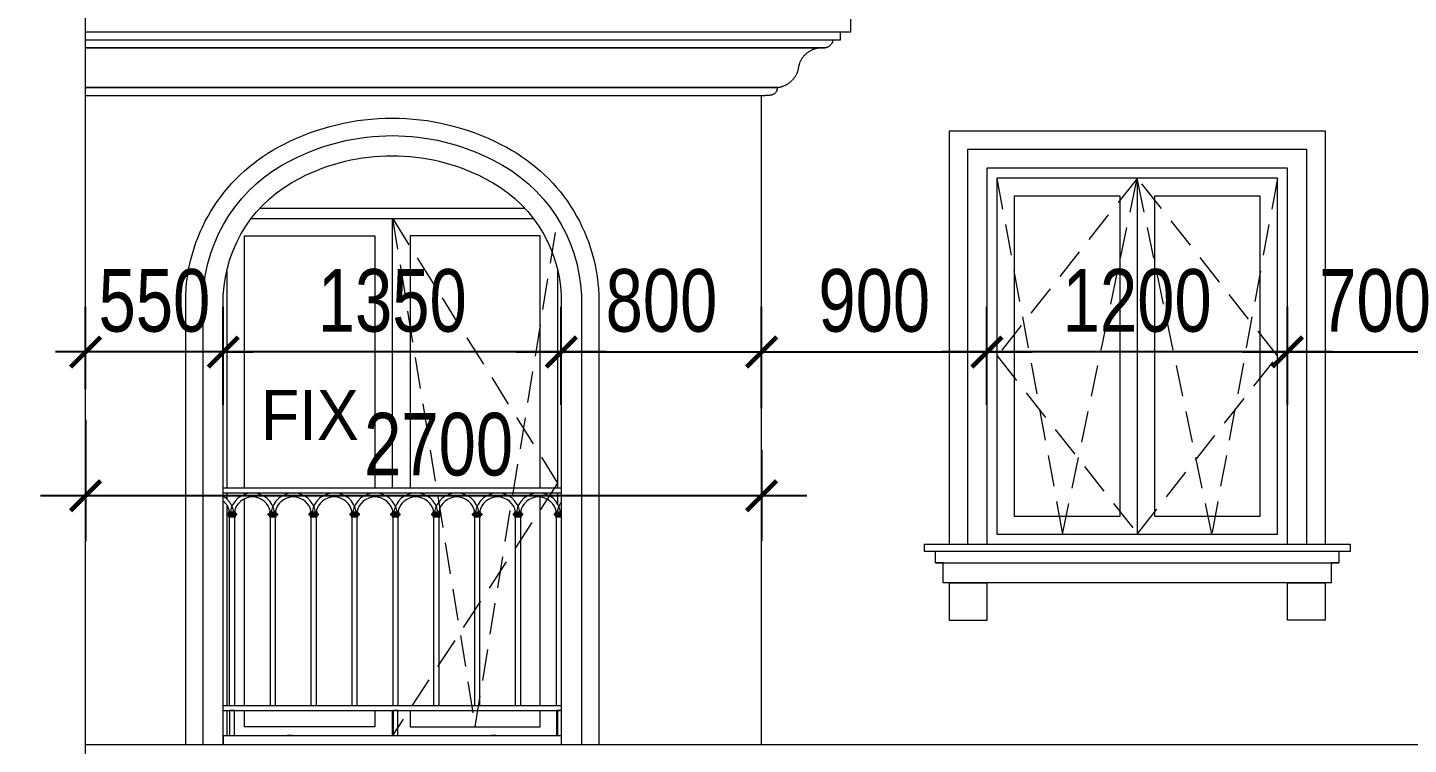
# Model space of a CAD drawing. Header units: millimetres. Extents: x -78046 to 260989, y -99288 to 158505.
# Drawn here: x 187107 to 192622, y 140547 to 143408 of the extents above; entities that cross this region are included whole.
import ezdxf
from ezdxf.xclip import XClip

# ---------------------------------------------------------------- set-up
doc = ezdxf.new("R2010")
doc.units = ezdxf.units.MM
doc.header["$LTSCALE"] = 100
doc.header["$XCLIPFRAME"] = 0
doc.header["$PDMODE"] = 98
doc.linetypes.add('HIDDEN', pattern=[0.375, 0.25, -0.125])
doc.layers.get('Defpoints').update_dxf_attribs({"lineweight": 13})
for name, color, linetype, lineweight in [('-DOOR', 137, 'Continuous', 9), ('-HATCH', 8, 'Continuous', 5), ('-HIDE', 3, 'HIDDEN', 13), ('-LINE1', 7, 'Continuous', 18), ('-TEXT', 7, 'Continuous', 15)]:
    doc.layers.add(name, color=color, linetype=linetype, lineweight=lineweight)
doc.styles.add('AVANH', font='VHAVAN_2.TTF', dxfattribs={"width": 0.8})
doc.styles.add('X-5M-DH-TUM1$0$AVANTH', font='arial.ttf', dxfattribs={"width": 0.9})
doc.dimstyles.new('C_100A3', dxfattribs={"dimscale": 100, "dimtxt": 2.5, "dimasz": 1.2, "dimexe": 1.8, "dimexo": 0, "dimgap": 0.75, "dimtad": 1, "dimdec": 0, "dimzin": 0, "dimdsep": 46, "dimtxsty": 'AVANH', "dimblk": 'ARCHTICK', "dimcen": 0, "dimdle": 1.8, "dimclrd": 256, "dimclre": 256, "dimclrt": 7, "dimadec": 0, "dimazin": 0, "dimtfac": 0.0001, "dimtdec": 0, "dimtix": 1, "dimtmove": 2, "dimatfit": 3, "dimldrblk": 'ARCHTICK', "dimfxl": 1.8, "dimtolj": 1, "dimtzin": 0, "dimarcsym": 0})

# ---------------------------------------------------------------- blocks, each defined once
blk = doc.blocks.new('lancan')
for p, q in [((-1.1, 988.8), (6547.2, 988.8)), ((-1.1, 968.8), (6547.2, 968.8)), ((1956.8, 889), (1948.5, 884)), ((1948.5, 884), (1948.5, 882)), ((1958.4, 884), (1948.5, 884)), ((1954.4, 893), (1954.4, 891)), ((1954.4, 893), (1958.4, 893)), ((1954.4, 891), (1956.8, 891)), ((1956.8, 891), (1956.8, 889)), ((1956.8, 891), (1958.4, 891)), ((1956.8, 889), (1979.2, 889)), ((1958.4, 893), (1977.6, 893)), ((1977.6, 891), (1958.4, 891)), ((1958.4, 882), (1958.4, 884)), ((1958.4, 884), (1977.6, 884)), ((1977.6, 893), (1981.6, 893)), ((1977.6, 891), (1979.2, 891)), ((1977.6, 884), (1977.6, 882)), ((1977.6, 884), (1987.4, 884)), ((1979.2, 889), (1979.2, 891)), ((1979.2, 891), (1981.6, 891)), ((1987.4, 884), (1979.2, 889)), ((1981.6, 891), (1981.6, 893)), ((1987.4, 882), (1987.4, 884)), ((2120, 889), (2111.7, 884)), ((2111.7, 884), (2111.7, 882)), ((2121.6, 884), (2111.7, 884)), ((2117.6, 893), (2117.6, 891)), ((2117.6, 893), (2121.6, 893)), ((2117.6, 891), (2120, 891)), ((2120, 891), (2120, 889)), ((2120, 891), (2121.6, 891)), ((2120, 889), (2142.4, 889)), ((2121.6, 893), (2140.8, 893)), ((2140.8, 891), (2121.6, 891)), ((2121.6, 882), (2121.6, 884)), ((2121.6, 884), (2140.8, 884)), ((2140.8, 893), (2144.8, 893)), ((2140.8, 891), (2142.4, 891)), ((2140.8, 884), (2140.8, 882)), ((2140.8, 884), (2150.6, 884)), ((2142.4, 889), (2142.4, 891)), ((2142.4, 891), (2144.8, 891)), ((2150.6, 884), (2142.4, 889)), ((2144.8, 891), (2144.8, 893)), ((2150.6, 882), (2150.6, 884)), ((2283.2, 889), (2274.9, 884)), ((2274.9, 884), (2274.9, 882)), ((2284.8, 884), (2274.9, 884)), ((2280.8, 893), (2280.8, 891)), ((2280.8, 893), (2284.8, 893)), ((2280.8, 891), (2283.2, 891)), ((2283.2, 891), (2283.2, 889)), ((2283.2, 891), (2284.8, 891)), ((2283.2, 889), (2305.6, 889)), ((2284.8, 893), (2304, 893)), ((2304, 891), (2284.8, 891)), ((2284.8, 882), (2284.8, 884)), ((2284.8, 884), (2304, 884)), ((2304, 893), (2308, 893)), ((2304, 891), (2305.6, 891)), ((2304, 884), (2304, 882)), ((2304, 884), (2313.8, 884)), ((2305.6, 889), (2305.6, 891)), ((2305.6, 891), (2308, 891)), ((2313.8, 884), (2305.6, 889)), ((2308, 891), (2308, 893)), ((2313.8, 882), (2313.8, 884)), ((2446.4, 889), (2438.1, 884)), ((2438.1, 884), (2438.1, 882)), ((2448, 884), (2438.1, 884)), ((2444, 893), (2444, 891)), ((2444, 893), (2448, 893)), ((2444, 891), (2446.4, 891)), ((2446.4, 891), (2446.4, 889)), ((2446.4, 891), (2448, 891)), ((2446.4, 889), (2468.8, 889)), ((2448, 893), (2467.2, 893)), ((2467.2, 891), (2448, 891)), ((2448, 882), (2448, 884)), ((2448, 884), (2467.2, 884)), ((2467.2, 893), (2471.2, 893)), ((2467.2, 891), (2468.8, 891)), ((2467.2, 884), (2467.2, 882)), ((2467.2, 884), (2477, 884)), ((2468.8, 889), (2468.8, 891)), ((2468.8, 891), (2471.2, 891)), ((2477, 884), (2468.8, 889)), ((2471.2, 891), (2471.2, 893)), ((2477, 882), (2477, 884)), ((2609.6, 889), (2601.3, 884)), ((2601.3, 884), (2601.3, 882)), ((2611.2, 884), (2601.3, 884)), ((2607.2, 893), (2607.2, 891)), ((2607.2, 893), (2611.2, 893)), ((2607.2, 891), (2609.6, 891)), ((2609.6, 891), (2609.6, 889)), ((2609.6, 891), (2611.2, 891)), ((2609.6, 889), (2632, 889)), ((2611.2, 893), (2630.4, 893)), ((2630.4, 891), (2611.2, 891)), ((2611.2, 882), (2611.2, 884)), ((2611.2, 884), (2630.4, 884)), ((2630.4, 893), (2634.4, 893)), ((2630.4, 891), (2632, 891)), ((2630.4, 884), (2630.4, 882)), ((2630.4, 884), (2640.2, 884)), ((2632, 889), (2632, 891)), ((2632, 891), (2634.4, 891)), ((2640.2, 884), (2632, 889)), ((2634.4, 891), (2634.4, 893)), ((2640.2, 882), (2640.2, 884)), ((2772.8, 889), (2764.5, 884)), ((2764.5, 884), (2764.5, 882)), ((2774.4, 884), (2764.5, 884)), ((2770.4, 893), (2770.4, 891)), ((2770.4, 893), (2774.4, 893)), ((2770.4, 891), (2772.8, 891)), ((2772.8, 891), (2772.8, 889)), ((2772.8, 891), (2774.4, 891)), ((2772.8, 889), (2795.2, 889)), ((2774.4, 893), (2793.6, 893)), ((2793.6, 891), (2774.4, 891)), ((2774.4, 882), (2774.4, 884)), ((2774.4, 884), (2793.6, 884)), ((2793.6, 893), (2797.6, 893)), ((2793.6, 891), (2795.2, 891)), ((2793.6, 884), (2793.6, 882)), ((2793.6, 884), (2803.4, 884)), ((2795.2, 889), (2795.2, 891)), ((2795.2, 891), (2797.6, 891)), ((2803.4, 884), (2795.2, 889)), ((2797.6, 891), (2797.6, 893)), ((2803.4, 882), (2803.4, 884)), ((2936, 889), (2927.7, 884)), ((2927.7, 884), (2927.7, 882)), ((2937.6, 884), (2927.7, 884)), ((2933.6, 893), (2933.6, 891)), ((2933.6, 893), (2937.6, 893)), ((2933.6, 891), (2936, 891)), ((2936, 891), (2936, 889)), ((2936, 891), (2937.6, 891)), ((2936, 889), (2958.4, 889)), ((2937.6, 893), (2956.8, 893)), ((2956.8, 891), (2937.6, 891)), ((2937.6, 882), (2937.6, 884)), ((2937.6, 884), (2956.8, 884)), ((2956.8, 893), (2960.8, 893)), ((2956.8, 891), (2958.4, 891)), ((2956.8, 884), (2956.8, 882)), ((2956.8, 884), (2966.6, 884)), ((2958.4, 889), (2958.4, 891)), ((2958.4, 891), (2960.8, 891)), ((2966.6, 884), (2958.4, 889)), ((2960.8, 891), (2960.8, 893)), ((2966.6, 882), (2966.6, 884)), ((3099.2, 889), (3090.9, 884)), ((3090.9, 884), (3090.9, 882)), ((3100.8, 884), (3090.9, 884)), ((3096.8, 893), (3096.8, 891)), ((3096.8, 893), (3100.8, 893)), ((3096.8, 891), (3099.2, 891)), ((3099.2, 891), (3099.2, 889)), ((3099.2, 891), (3100.8, 891)), ((3099.2, 889), (3121.6, 889)), ((3100.8, 893), (3120, 893)), ((3120, 891), (3100.8, 891)), ((3100.8, 882), (3100.8, 884)), ((3100.8, 884), (3120, 884)), ((3120, 893), (3124, 893)), ((3120, 891), (3121.6, 891)), ((3120, 884), (3120, 882)), ((3120, 884), (3129.8, 884)), ((3121.6, 889), (3121.6, 891)), ((3121.6, 891), (3124, 891)), ((3129.8, 884), (3121.6, 889)), ((3124, 891), (3124, 893)), ((3129.8, 882), (3129.8, 884)), ((3262.4, 889), (3254.1, 884)), ((3254.1, 884), (3254.1, 882)), ((3264, 884), (3254.1, 884)), ((3260, 893), (3260, 891)), ((3260, 893), (3264, 893)), ((3260, 891), (3262.4, 891)), ((3262.4, 891), (3262.4, 889)), ((3262.4, 891), (3264, 891)), ((3262.4, 889), (3284.8, 889)), ((3264, 893), (3283.2, 893)), ((3283.2, 891), (3264, 891)), ((3264, 882), (3264, 884)), ((3264, 884), (3283.2, 884)), ((3283.2, 893), (3287.2, 893)), ((3283.2, 891), (3284.8, 891)), ((3283.2, 884), (3283.2, 882)), ((3283.2, 884), (3293, 884)), ((1948.5, 882), (1956.8, 876.9)), ((1958.4, 882), (1948.5, 882)), ((1954.4, 874.9), (1954.4, 872.9)), ((1954.4, 874.9), (1956.8, 874.9)), ((1954.4, 872.9), (1958.4, 872.9)), ((1956.8, 876.9), (1956.8, 874.9)), ((1956.8, 876.9), (1979.2, 876.9)), ((1956.8, 874.9), (1958.4, 874.9)), ((1958.4, 882), (1977.6, 882)), ((1977.6, 874.9), (1958.4, 874.9)), ((1958.4, 120), (1958.4, 872.9)), ((1958.4, 872.9), (1977.6, 872.9)), ((1977.6, 882), (1987.4, 882)), ((1977.6, 874.9), (1979.2, 874.9)), ((1977.6, 872.9), (1977.6, 120)), ((1977.6, 872.9), (1981.6, 872.9)), ((1979.2, 876.9), (1987.4, 882)), ((1979.2, 874.9), (1979.2, 876.9)), ((1979.2, 874.9), (1981.6, 874.9)), ((1981.6, 872.9), (1981.6, 874.9)), ((2111.7, 882), (2120, 876.9)), ((2121.6, 882), (2111.7, 882)), ((2117.6, 874.9), (2117.6, 872.9)), ((2117.6, 874.9), (2120, 874.9)), ((2117.6, 872.9), (2121.6, 872.9)), ((2120, 876.9), (2120, 874.9)), ((2120, 876.9), (2142.4, 876.9)), ((2120, 874.9), (2121.6, 874.9)), ((2121.6, 882), (2140.8, 882)), ((2140.8, 874.9), (2121.6, 874.9)), ((2121.6, 120), (2121.6, 872.9)), ((2121.6, 872.9), (2140.8, 872.9)), ((2140.8, 882), (2150.6, 882)), ((2140.8, 874.9), (2142.4, 874.9)), ((2140.8, 872.9), (2140.8, 120)), ((2140.8, 872.9), (2144.8, 872.9)), ((2142.4, 876.9), (2150.6, 882)), ((2142.4, 874.9), (2142.4, 876.9)), ((2142.4, 874.9), (2144.8, 874.9)), ((2144.8, 872.9), (2144.8, 874.9)), ((2274.9, 882), (2283.2, 876.9)), ((2284.8, 882), (2274.9, 882)), ((2280.8, 874.9), (2280.8, 872.9)), ((2280.8, 874.9), (2283.2, 874.9)), ((2280.8, 872.9), (2284.8, 872.9)), ((2283.2, 876.9), (2283.2, 874.9)), ((2283.2, 876.9), (2305.6, 876.9)), ((2283.2, 874.9), (2284.8, 874.9)), ((2284.8, 882), (2304, 882)), ((2304, 874.9), (2284.8, 874.9)), ((2284.8, 120), (2284.8, 872.9)), ((2284.8, 872.9), (2304, 872.9)), ((2304, 882), (2313.8, 882)), ((2304, 874.9), (2305.6, 874.9)), ((2304, 872.9), (2304, 120)), ((2304, 872.9), (2308, 872.9)), ((2305.6, 876.9), (2313.8, 882)), ((2305.6, 874.9), (2305.6, 876.9)), ((2305.6, 874.9), (2308, 874.9)), ((2308, 872.9), (2308, 874.9)), ((2438.1, 882), (2446.4, 876.9)), ((2448, 882), (2438.1, 882)), ((2444, 874.9), (2444, 872.9)), ((2444, 874.9), (2446.4, 874.9)), ((2444, 872.9), (2448, 872.9)), ((2446.4, 876.9), (2446.4, 874.9)), ((2446.4, 876.9), (2468.8, 876.9)), ((2446.4, 874.9), (2448, 874.9)), ((2448, 882), (2467.2, 882)), ((2467.2, 874.9), (2448, 874.9)), ((2448, 120), (2448, 872.9)), ((2448, 872.9), (2467.2, 872.9)), ((2467.2, 882), (2477, 882)), ((2467.2, 874.9), (2468.8, 874.9)), ((2467.2, 872.9), (2467.2, 120)), ((2467.2, 872.9), (2471.2, 872.9)), ((2468.8, 876.9), (2477, 882)), ((2468.8, 874.9), (2468.8, 876.9)), ((2468.8, 874.9), (2471.2, 874.9)), ((2471.2, 872.9), (2471.2, 874.9)), ((2601.3, 882), (2609.6, 876.9)), ((2611.2, 882), (2601.3, 882)), ((2607.2, 874.9), (2607.2, 872.9)), ((2607.2, 874.9), (2609.6, 874.9)), ((2607.2, 872.9), (2611.2, 872.9)), ((2609.6, 876.9), (2609.6, 874.9)), ((2609.6, 876.9), (2632, 876.9)), ((2609.6, 874.9), (2611.2, 874.9)), ((2611.2, 882), (2630.4, 882)), ((2630.4, 874.9), (2611.2, 874.9)), ((2611.2, 120), (2611.2, 872.9)), ((2611.2, 872.9), (2630.4, 872.9)), ((2630.4, 882), (2640.2, 882)), ((2630.4, 874.9), (2632, 874.9)), ((2630.4, 872.9), (2630.4, 120)), ((2630.4, 872.9), (2634.4, 872.9)), ((2632, 876.9), (2640.2, 882)), ((2632, 874.9), (2632, 876.9)), ((2632, 874.9), (2634.4, 874.9)), ((2634.4, 872.9), (2634.4, 874.9)), ((2764.5, 882), (2772.8, 876.9)), ((2774.4, 882), (2764.5, 882)), ((2770.4, 874.9), (2770.4, 872.9)), ((2770.4, 874.9), (2772.8, 874.9)), ((2770.4, 872.9), (2774.4, 872.9)), ((2772.8, 876.9), (2772.8, 874.9)), ((2772.8, 876.9), (2795.2, 876.9)), ((2772.8, 874.9), (2774.4, 874.9)), ((2774.4, 882), (2793.6, 882)), ((2793.6, 874.9), (2774.4, 874.9)), ((2774.4, 120), (2774.4, 872.9)), ((2774.4, 872.9), (2793.6, 872.9)), ((2793.6, 882), (2803.4, 882)), ((2793.6, 874.9), (2795.2, 874.9)), ((2793.6, 872.9), (2793.6, 120)), ((2793.6, 872.9), (2797.6, 872.9)), ((2795.2, 876.9), (2803.4, 882)), ((2795.2, 874.9), (2795.2, 876.9)), ((2795.2, 874.9), (2797.6, 874.9)), ((2797.6, 872.9), (2797.6, 874.9)), ((2927.7, 882), (2936, 876.9)), ((2937.6, 882), (2927.7, 882)), ((2933.6, 874.9), (2933.6, 872.9)), ((2933.6, 874.9), (2936, 874.9)), ((2933.6, 872.9), (2937.6, 872.9)), ((2936, 876.9), (2936, 874.9)), ((2936, 876.9), (2958.4, 876.9)), ((2936, 874.9), (2937.6, 874.9)), ((2937.6, 882), (2956.8, 882)), ((2956.8, 874.9), (2937.6, 874.9)), ((2937.6, 120), (2937.6, 872.9)), ((2937.6, 872.9), (2956.8, 872.9)), ((2956.8, 882), (2966.6, 882)), ((2956.8, 874.9), (2958.4, 874.9)), ((2956.8, 872.9), (2956.8, 120)), ((2956.8, 872.9), (2960.8, 872.9)), ((2958.4, 876.9), (2966.6, 882)), ((2958.4, 874.9), (2958.4, 876.9)), ((2958.4, 874.9), (2960.8, 874.9)), ((2960.8, 872.9), (2960.8, 874.9)), ((3090.9, 882), (3099.2, 876.9)), ((3100.8, 882), (3090.9, 882)), ((3096.8, 874.9), (3096.8, 872.9)), ((3096.8, 874.9), (3099.2, 874.9)), ((3096.8, 872.9), (3100.8, 872.9)), ((3099.2, 876.9), (3099.2, 874.9)), ((3099.2, 876.9), (3121.6, 876.9)), ((3099.2, 874.9), (3100.8, 874.9)), ((3100.8, 882), (3120, 882)), ((3120, 874.9), (3100.8, 874.9)), ((3100.8, 120), (3100.8, 872.9)), ((3100.8, 872.9), (3120, 872.9)), ((3120, 882), (3129.8, 882)), ((3120, 874.9), (3121.6, 874.9)), ((3120, 872.9), (3120, 120)), ((3120, 872.9), (3124, 872.9)), ((3121.6, 876.9), (3129.8, 882)), ((3121.6, 874.9), (3121.6, 876.9)), ((3121.6, 874.9), (3124, 874.9)), ((3124, 872.9), (3124, 874.9)), ((3254.1, 882), (3262.4, 876.9)), ((3264, 882), (3254.1, 882)), ((3260, 874.9), (3260, 872.9)), ((3260, 874.9), (3262.4, 874.9)), ((3260, 872.9), (3264, 872.9)), ((3262.4, 876.9), (3262.4, 874.9)), ((3262.4, 876.9), (3284.8, 876.9)), ((3262.4, 874.9), (3264, 874.9)), ((3264, 882), (3283.2, 882)), ((3283.2, 874.9), (3264, 874.9)), ((3264, 120), (3264, 872.9)), ((3264, 872.9), (3283.2, 872.9)), ((3283.2, 882), (3293, 882)), ((3283.2, 874.9), (3284.8, 874.9)), ((3283.2, 872.9), (3283.2, 120)), ((3283.2, 872.9), (3287.2, 872.9)), ((-1.1, 120), (6547.2, 120)), ((-1.1, 100), (6547.2, 100)), ((-1.1, 0), (6547.2, 0))]:
    blk.add_line(p, q)
for points in [[(1977.6, 100), (1958.4, 100), (1958.4, 0), (1977.6, 0)], [(2630.4, 100), (2611.2, 100), (2611.2, 0), (2630.4, 0)], [(3283.2, 100), (3264, 100), (3264, 0), (3283.2, 0)]]:
    blk.add_lwpolyline(points, close=True)
for centre, radius, start, end in [((1886.4, 879.8), 89.2, 8.5304, 171.4696), ((1886.4, 879.8), 73.2, 10.4137, 169.5863), ((2049.6, 879.8), 89.2, 8.5304, 171.4696), ((2049.6, 879.8), 73.2, 10.4137, 169.5863), ((2212.8, 879.8), 89.2, 8.5304, 171.4696), ((2212.8, 879.8), 73.2, 10.4137, 169.5863), ((2376, 879.8), 89.2, 8.5304, 171.4696), ((2376, 879.8), 73.2, 10.4137, 169.5863), ((2539.2, 879.8), 89.2, 8.5304, 171.4696), ((2539.2, 879.8), 73.2, 10.4137, 169.5863), ((2702.4, 879.8), 89.2, 8.5304, 171.4696), ((2702.4, 879.8), 73.2, 10.4137, 169.5863), ((2865.6, 879.8), 89.2, 8.5304, 171.4696), ((2865.6, 879.8), 73.2, 10.4137, 169.5863), ((3028.8, 879.8), 89.2, 8.5304, 171.4696), ((3028.8, 879.8), 73.2, 10.4137, 169.5863), ((3192, 879.8), 89.2, 8.5304, 171.4696), ((3192, 879.8), 73.2, 10.4137, 169.5863), ((3355.2, 879.8), 89.2, 8.5304, 171.4696), ((3355.2, 879.8), 73.2, 10.4137, 169.5863)]:
    blk.add_arc(centre, radius, start, end)
blk = doc.blocks.new('_ARCHTICK')
at = {"const_width": 0.15}
blk.add_lwpolyline([(-0.5, -0.5), (0.5, 0.5)], dxfattribs=at)
blk = doc.blocks.new('*D307')
at = {"layer": 'Defpoints', "lineweight": -2, "transparency": 16777216}
for p, q in [((190938.4, 141902), (190938.4, 142293.4)), ((192138.6, 141902), (192138.6, 142293.4)), ((192318.6, 142113.4), (190758.4, 142113.4))]:
    blk.add_line(p, q, dxfattribs=at)
at = {"layer": 'Defpoints', "color": 0, "transparency": 16777216}
for p in [(190938.4, 142113.4), (190938.4, 141902), (192138.6, 141902)]:
    blk.add_point(p, dxfattribs=at)
at = {"layer": 'Defpoints', "lineweight": -2, "transparency": 16777216, "xscale": 120, "yscale": 120, "zscale": 120, "rotation": 180}
blk.add_blockref('_ARCHTICK', (190938.4, 142113.4), dxfattribs=at)
at = {"layer": 'Defpoints', "lineweight": -2, "transparency": 16777216, "xscale": 120, "yscale": 120, "zscale": 120}
blk.add_blockref('_ARCHTICK', (192138.6, 142113.4), dxfattribs=at)
at = {"layer": 'Defpoints', "color": 7, "transparency": 16777216, "insert": (191538.5, 142317.7), "char_height": 250, "attachment_point": 5, "style": 'AVANH'}
blk.add_mtext('\\A1;1200', dxfattribs=at)
blk = doc.blocks.new('*D308')
at = {"layer": 'Defpoints', "lineweight": -2, "transparency": 16777216}
for p, q in [((187888.4, 141902), (187888.4, 142293.4)), ((189238.5, 141902), (189238.5, 142293.4)), ((189418.5, 142113.4), (187708.4, 142113.4))]:
    blk.add_line(p, q, dxfattribs=at)
at = {"layer": 'Defpoints', "color": 0, "transparency": 16777216}
for p in [(187888.4, 142113.4), (187888.4, 141902), (189238.5, 141902)]:
    blk.add_point(p, dxfattribs=at)
at = {"layer": 'Defpoints', "lineweight": -2, "transparency": 16777216, "xscale": 120, "yscale": 120, "zscale": 120, "rotation": 180}
blk.add_blockref('_ARCHTICK', (187888.4, 142113.4), dxfattribs=at)
at = {"layer": 'Defpoints', "lineweight": -2, "transparency": 16777216, "xscale": 120, "yscale": 120, "zscale": 120}
blk.add_blockref('_ARCHTICK', (189238.5, 142113.4), dxfattribs=at)
at = {"layer": 'Defpoints', "color": 7, "transparency": 16777216, "insert": (188563.4, 142317.7), "char_height": 250, "attachment_point": 5, "style": 'AVANH'}
blk.add_mtext('\\A1;1350', dxfattribs=at)
blk = doc.blocks.new('*D296')
at = {"layer": 'Defpoints', "lineweight": -2, "transparency": 16777216}
for p, q in [((187338.5, 141964.4), (187338.5, 142293.4)), ((187888.4, 141964.4), (187888.4, 142293.4)), ((187338.5, 142113.4), (187218.5, 142113.4)), ((187888.4, 142113.4), (187338.5, 142113.4)), ((187888.4, 142113.4), (188008.4, 142113.4))]:
    blk.add_line(p, q, dxfattribs=at)
at = {"layer": 'Defpoints', "color": 0, "transparency": 16777216}
for p in [(187338.5, 142113.4), (187338.5, 141964.4), (187888.4, 141964.4)]:
    blk.add_point(p, dxfattribs=at)
at = {"layer": 'Defpoints', "lineweight": -2, "transparency": 16777216, "xscale": 120, "yscale": 120, "zscale": 120}
blk.add_blockref('_ARCHTICK', (187338.5, 142113.4), dxfattribs=at)
at = {"layer": 'Defpoints', "lineweight": -2, "transparency": 16777216, "xscale": 120, "yscale": 120, "zscale": 120, "rotation": 180}
blk.add_blockref('_ARCHTICK', (187888.4, 142113.4), dxfattribs=at)
at = {"layer": 'Defpoints', "color": 7, "transparency": 16777216, "insert": (187613.5, 142317.7), "char_height": 250, "attachment_point": 5, "style": 'AVANH'}
blk.add_mtext('\\A1;550', dxfattribs=at)
blk = doc.blocks.new('*D297')
at = {"layer": 'Defpoints', "lineweight": -2, "transparency": 16777216}
for p, q in [((189238.5, 141948.6), (189238.5, 142293.4)), ((190038.5, 141887.9), (190038.5, 142293.4)), ((189058.5, 142113.4), (190218.5, 142113.4))]:
    blk.add_line(p, q, dxfattribs=at)
at = {"layer": 'Defpoints', "color": 0, "transparency": 16777216}
for p in [(190038.5, 142113.4), (189238.5, 141948.6), (190038.5, 141887.9)]:
    blk.add_point(p, dxfattribs=at)
at = {"layer": 'Defpoints', "lineweight": -2, "transparency": 16777216, "xscale": 120, "yscale": 120, "zscale": 120, "rotation": 180}
blk.add_blockref('_ARCHTICK', (189238.5, 142113.4), dxfattribs=at)
at = {"layer": 'Defpoints', "lineweight": -2, "transparency": 16777216, "xscale": 120, "yscale": 120, "zscale": 120}
blk.add_blockref('_ARCHTICK', (190038.5, 142113.4), dxfattribs=at)
at = {"layer": 'Defpoints', "color": 7, "transparency": 16777216, "insert": (189638.5, 142317.7), "char_height": 250, "attachment_point": 5, "style": 'AVANH'}
blk.add_mtext('\\A1;800', dxfattribs=at)
blk = doc.blocks.new('*D298')
at = {"layer": 'Defpoints', "lineweight": -2, "transparency": 16777216}
for p, q in [((192138.6, 141923.1), (192138.6, 142293.4)), ((192838.5, 141923.1), (192838.5, 142293.4)), ((191958.6, 142113.4), (193018.5, 142113.4))]:
    blk.add_line(p, q, dxfattribs=at)
at = {"layer": 'Defpoints', "color": 0, "transparency": 16777216}
for p in [(192838.5, 142113.4), (192138.6, 141923.1), (192838.5, 141923.1)]:
    blk.add_point(p, dxfattribs=at)
at = {"layer": 'Defpoints', "lineweight": -2, "transparency": 16777216, "xscale": 120, "yscale": 120, "zscale": 120, "rotation": 180}
blk.add_blockref('_ARCHTICK', (192138.6, 142113.4), dxfattribs=at)
at = {"layer": 'Defpoints', "lineweight": -2, "transparency": 16777216, "xscale": 120, "yscale": 120, "zscale": 120}
blk.add_blockref('_ARCHTICK', (192838.5, 142113.4), dxfattribs=at)
at = {"layer": 'Defpoints', "color": 7, "transparency": 16777216, "insert": (192488.6, 142317.7), "char_height": 250, "attachment_point": 5, "style": 'AVANH'}
blk.add_mtext('\\A1;700', dxfattribs=at)
blk = doc.blocks.new('*D290')
at = {"layer": 'Defpoints', "lineweight": -2, "transparency": 16777216}
for p, q in [((190038.5, 141887.9), (190038.5, 142293.4)), ((190938.4, 141902), (190938.4, 142293.4)), ((189858.5, 142113.4), (191118.4, 142113.4))]:
    blk.add_line(p, q, dxfattribs=at)
at = {"layer": 'Defpoints', "color": 0, "transparency": 16777216}
for p in [(190938.4, 142113.4), (190038.5, 141887.9), (190938.4, 141902)]:
    blk.add_point(p, dxfattribs=at)
at = {"layer": 'Defpoints', "lineweight": -2, "transparency": 16777216, "xscale": 120, "yscale": 120, "zscale": 120, "rotation": 180}
blk.add_blockref('_ARCHTICK', (190038.5, 142113.4), dxfattribs=at)
at = {"layer": 'Defpoints', "lineweight": -2, "transparency": 16777216, "xscale": 120, "yscale": 120, "zscale": 120}
blk.add_blockref('_ARCHTICK', (190938.4, 142113.4), dxfattribs=at)
at = {"layer": 'Defpoints', "color": 7, "transparency": 16777216, "insert": (190488.4, 142317.7), "char_height": 250, "attachment_point": 5, "style": 'AVANH'}
blk.add_mtext('\\A1;900', dxfattribs=at)
blk = doc.blocks.new('*D291')
at = {"layer": 'Defpoints', "lineweight": -2, "transparency": 16777216}
for p, q in [((187338.5, 141842.5), (187338.5, 141359.4)), ((190038.5, 141722.4), (190038.5, 141359.4)), ((190218.5, 141539.4), (187158.5, 141539.4))]:
    blk.add_line(p, q, dxfattribs=at)
at = {"layer": 'Defpoints', "color": 0, "transparency": 16777216}
for p in [(187338.5, 141842.5), (190038.5, 141722.4), (187338.5, 141539.4)]:
    blk.add_point(p, dxfattribs=at)
at = {"layer": 'Defpoints', "lineweight": -2, "transparency": 16777216, "xscale": 120, "yscale": 120, "zscale": 120, "rotation": 180}
blk.add_blockref('_ARCHTICK', (187338.5, 141539.4), dxfattribs=at)
at = {"layer": 'Defpoints', "lineweight": -2, "transparency": 16777216, "xscale": 120, "yscale": 120, "zscale": 120}
blk.add_blockref('_ARCHTICK', (190038.5, 141539.4), dxfattribs=at)
at = {"layer": 'Defpoints', "color": 7, "transparency": 16777216, "insert": (188748.5, 141743.7), "char_height": 250, "attachment_point": 5, "style": 'AVANH'}
blk.add_mtext('\\A1;2700', dxfattribs=at)

msp = doc.modelspace()

# ---------------------------------------------------------------- linework, layer by layer
at = {"layer": '-DOOR', "lineweight": 9}
for p, q in [((191538.5, 142806.8), (191538.5, 141386.7)), ((189093.1, 142686.8), (188033.7, 142686.8)), ((188000.3, 142646.8), (188563.9, 142646.8)), ((188563.9, 142646.8), (189126.6, 142646.8)), ((188563.9, 141570.6), (188563.9, 142646.8)), ((187973.9, 142576.8), (188493.4, 142576.8)), ((187973.9, 141570.6), (187973.9, 142576.8)), ((188493.4, 142576.8), (188493.4, 141570.6)), ((188634.5, 142576.8), (188634.5, 141570.6)), ((189153.9, 142576.8), (188634.5, 142576.8)), ((189153.9, 141570.6), (189153.9, 142576.8)), ((187903.9, 141570.6), (187903.9, 142445.3)), ((189223.9, 142441.6), (189223.9, 141570.6)), ((187903.9, 141524.5), (187903.9, 141550.6)), ((187973.9, 141543.6), (187973.9, 141550.6)), ((187973.9, 140701.8), (187973.9, 141525.9)), ((189153.9, 140701.8), (189153.9, 141534.8)), ((189223.9, 141550.6), (189223.9, 141508.8)), ((187903.9, 140701.8), (187903.9, 141498.4)), ((187903.9, 140581.8), (187903.9, 140681.8)), ((187973.9, 140616.8), (187973.9, 140681.8)), ((188493.4, 140681.8), (188493.4, 140616.8)), ((188563.4, 140681.8), (188563.4, 140581.8)), ((188564.5, 140681.8), (188564.5, 140581.8)), ((188634.5, 140681.8), (188634.5, 140616.8)), ((189153.9, 140616.8), (189153.9, 140681.8)), ((189223.9, 140681.8), (189223.9, 140581.8)), ((188493.4, 140616.8), (187973.9, 140616.8)), ((188634.5, 140616.8), (189153.9, 140616.8))]:
    msp.add_line(p, q, dxfattribs=at)
msp.add_lwpolyline([(192098.6, 142806.8), (190978.4, 142806.8), (190978.4, 141386.7), (192098.6, 141386.7)], close=True, dxfattribs=at)
for points in [[(191048.4, 141456.7), (191048.4, 142736.8), (191468.5, 142736.8), (191468.5, 141456.7), (191048.4, 141456.7)], [(191608.5, 141456.7), (191608.5, 142736.8), (192028.6, 142736.8), (192028.6, 141456.7), (191608.5, 141456.7)]]:
    msp.add_lwpolyline(points, dxfattribs=at)
at = {"layer": '-HATCH'}
for p, q in [((190351.6, 143390), (187338.5, 143390)), ((190322.4, 143358.2), (187338.5, 143358.5)), ((190292.7, 143327.9), (187338.5, 143328)), ((190052.5, 143327), (187338.5, 143327)), ((190268.5, 143327), (190052.5, 143327)), ((190052.5, 143169.5), (187338.5, 143169.5)), ((190102.3, 143168), (187338.5, 143168)), ((190102.3, 143169.5), (190052.5, 143169.5)), ((192388.6, 141316.7), (190688.4, 141316.7)), ((192343.6, 141316.7), (190733.4, 141316.7)), ((190733.4, 141271.7), (192343.6, 141271.7)), ((190763.4, 141271.7), (192313.6, 141271.7))]:
    msp.add_line(p, q, dxfattribs=at)
msp.add_lwpolyline([(187808.4, 140546.9), (187808.4, 142340.4, -0.27311), (188160.6, 142879.5, -0.24268), (188966.1, 142879.4, -0.274788), (189318.5, 142340.5), (189318.5, 140546.9)], format="xyb", dxfattribs=at)
msp.add_lwpolyline([(190862.1, 141346.7), (190862.1, 142923.1), (192214.9, 142923.1), (192214.9, 141346.7)], dxfattribs=at)
at = {"layer": '-HIDE', "ltscale": 5}
for points in [[(190978.4, 142806.7), (191240.3, 141386.7), (191538.5, 142806.7)], [(191539.3, 142807.8), (190979.2, 142097.8), (191539.3, 141387.8), (192099.4, 142097.8), (191539.3, 142807.8)], [(192098.6, 142806.7), (191836.6, 141386.7), (191538.5, 142806.7)], [(188563.8, 142647.8), (189223.8, 141589.2), (188564.4, 140582.8)], [(188564.5, 142646.8), (188894.7, 140616.8), (189224.3, 142646.8)]]:
    msp.add_lwpolyline(points, dxfattribs=at)
at = {"layer": '-LINE1', "color": 0, "lineweight": 20}
for p, q in [((187338.5, 136446.8), (187338.5, 151096.8)), ((190394.4, 143390), (190394.4, 143441.6)), ((190351.6, 143390), (190351.6, 143358.5)), ((190394.4, 143390), (190351.6, 143390)), ((190245.7, 143321.4), (190243.2, 143320.4)), ((190248.1, 143322.2), (190245.7, 143321.4)), ((190250.6, 143323.1), (190248.1, 143322.2)), ((190253.1, 143323.8), (190250.6, 143323.1)), ((190255.6, 143324.5), (190253.1, 143323.8)), ((190258.2, 143325.1), (190255.6, 143324.5)), ((190260.8, 143325.7), (190258.2, 143325.1)), ((190263.3, 143326.2), (190260.8, 143325.7)), ((190265.9, 143326.6), (190263.3, 143326.2)), ((190268.5, 143327), (190265.9, 143326.6)), ((190287.2, 143326.9), (190268.5, 143327)), ((190289.3, 143327), (190287.2, 143326.9)), ((190291.5, 143327.2), (190289.3, 143327)), ((190293.6, 143327.5), (190291.5, 143327.2)), ((190295.8, 143328), (190293.6, 143327.5)), ((190297.8, 143328.6), (190295.8, 143328)), ((190299.9, 143329.3), (190297.8, 143328.6)), ((190301.9, 143330.2), (190299.9, 143329.3)), ((190303.8, 143331.1), (190301.9, 143330.2)), ((190305.6, 143332.2), (190303.8, 143331.1)), ((190307.4, 143333.4), (190305.6, 143332.2)), ((190309.1, 143334.7), (190307.4, 143333.4)), ((190310.7, 143336.1), (190309.1, 143334.7)), ((190312.2, 143337.6), (190310.7, 143336.1)), ((190313.5, 143339.2), (190312.2, 143337.6)), ((190314.8, 143340.9), (190313.5, 143339.2)), ((190315.9, 143342.7), (190314.8, 143340.9)), ((190317, 143344.5), (190315.9, 143342.7)), ((190319.9, 143346.2), (190317, 143344.5)), ((190320.6, 143348.1), (190319.9, 143346.2)), ((190321.3, 143350.1), (190320.6, 143348.1)), ((190321.8, 143352.1), (190321.3, 143350.1)), ((190322.1, 143354.1), (190321.8, 143352.1)), ((190322.3, 143356.2), (190322.1, 143354.1)), ((190322.4, 143358.2), (190322.3, 143356.2)), ((190351.6, 143358.5), (190322.4, 143358.2)), ((190190.4, 143267.6), (190189.6, 143265.2)), ((190191.4, 143269.9), (190190.4, 143267.6)), ((190192.4, 143272.2), (190191.4, 143269.9)), ((190193.4, 143274.5), (190192.4, 143272.2)), ((190194.6, 143276.7), (190193.4, 143274.5)), ((190195.8, 143279), (190194.6, 143276.7)), ((190197, 143281.1), (190195.8, 143279)), ((190198.3, 143283.3), (190197, 143281.1)), ((190199.7, 143285.4), (190198.3, 143283.3)), ((190201.2, 143287.5), (190199.7, 143285.4)), ((190202.7, 143289.6), (190201.2, 143287.5)), ((190204.2, 143291.6), (190202.7, 143289.6)), ((190205.9, 143293.5), (190204.2, 143291.6)), ((190207.5, 143295.5), (190205.9, 143293.5)), ((190209.3, 143297.3), (190207.5, 143295.5)), ((190211, 143299.2), (190209.3, 143297.3)), ((190212.9, 143301), (190211, 143299.2)), ((190214.8, 143302.7), (190212.9, 143301)), ((190216.7, 143304.4), (190214.8, 143302.7)), ((190218.7, 143306), (190216.7, 143304.4)), ((190220.7, 143307.6), (190218.7, 143306)), ((190222.8, 143309.2), (190220.7, 143307.6)), ((190224.9, 143310.6), (190222.8, 143309.2)), ((190227.1, 143312.1), (190224.9, 143310.6)), ((190229.3, 143313.4), (190227.1, 143312.1)), ((190231.5, 143314.7), (190229.3, 143313.4)), ((190233.8, 143316), (190231.5, 143314.7)), ((190236.1, 143317.2), (190233.8, 143316)), ((190238.4, 143318.3), (190236.1, 143317.2)), ((190240.8, 143319.4), (190238.4, 143318.3)), ((190243.2, 143320.4), (190240.8, 143319.4)), ((190171.1, 143211), (190169.7, 143208.9)), ((190172.5, 143213.1), (190171.1, 143211)), ((190173.8, 143215.3), (190172.5, 143213.1)), ((190175.1, 143217.5), (190173.8, 143215.3)), ((190176.3, 143219.7), (190175.1, 143217.5)), ((190177.4, 143222), (190176.3, 143219.7)), ((190178.5, 143224.2), (190177.4, 143222)), ((190179.5, 143226.5), (190178.5, 143224.2)), ((190180.4, 143228.9), (190179.5, 143226.5)), ((190181.3, 143231.2), (190180.4, 143228.9)), ((190182.1, 143233.6), (190181.3, 143231.2)), ((190182.8, 143236), (190182.1, 143233.6)), ((190183.5, 143238.4), (190182.8, 143236)), ((190184.1, 143240.8), (190183.5, 143238.4)), ((190184.6, 143243.3), (190184.1, 143240.8)), ((190185.1, 143245.8), (190184.6, 143243.3)), ((190185.8, 143250.7), (190185.1, 143245.8)), ((190186.3, 143253.1), (190185.8, 143250.7)), ((190186.8, 143255.6), (190186.3, 143253.1)), ((190187.4, 143258), (190186.8, 143255.6)), ((190188, 143260.4), (190187.4, 143258)), ((190188.8, 143262.8), (190188, 143260.4)), ((190189.6, 143265.2), (190188.8, 143262.8)), ((190098.9, 143155.5), (190097.9, 143153.7)), ((190098.9, 143155.5), (190099.8, 143157.4)), ((190100.6, 143159.3), (190099.8, 143157.4)), ((190100.6, 143159.3), (190101.2, 143161.3)), ((190101.7, 143163.3), (190101.2, 143161.3)), ((190101.7, 143163.3), (190102, 143165.4)), ((190102, 143165.4), (190102.3, 143167.4)), ((190102.3, 143169.5), (190104.9, 143169.8)), ((190102.3, 143169.5), (190102.3, 143167.4)), ((190104.9, 143169.8), (190107.5, 143170.3)), ((190107.5, 143170.3), (190110.1, 143170.7)), ((190110.1, 143170.7), (190112.7, 143171.3)), ((190112.7, 143171.3), (190115.2, 143171.9)), ((190117.8, 143172.6), (190115.2, 143171.9)), ((190117.8, 143172.6), (190120.3, 143173.4)), ((190120.3, 143173.4), (190122.7, 143174.2)), ((190122.7, 143174.2), (190125.2, 143175.1)), ((190125.2, 143175.1), (190127.6, 143176)), ((190130, 143177), (190127.6, 143176)), ((190130, 143177), (190132.4, 143178.1)), ((190132.4, 143178.1), (190134.8, 143179.3)), ((190134.8, 143179.3), (190137.1, 143180.5)), ((190139.4, 143181.7), (190137.1, 143180.5)), ((190139.4, 143181.7), (190141.6, 143183)), ((190141.6, 143183), (190143.8, 143184.4)), ((190143.8, 143184.4), (190146, 143185.8)), ((190148.1, 143187.3), (190146, 143185.8)), ((190148.1, 143187.3), (190150.2, 143188.8)), ((190150.2, 143188.8), (190152.2, 143190.4)), ((190154.2, 143192.1), (190152.2, 143190.4)), ((190154.2, 143192.1), (190156.1, 143193.7)), ((190158, 143195.5), (190156.1, 143193.7)), ((190158, 143195.5), (190159.8, 143197.3)), ((190159.8, 143197.3), (190161.6, 143199.1)), ((190163.3, 143201), (190161.6, 143199.1)), ((190163.3, 143201), (190165, 143202.9)), ((190166.6, 143204.9), (190165, 143202.9)), ((190166.6, 143204.9), (190168.2, 143206.9)), ((190168.2, 143206.9), (190169.7, 143208.9)), ((187338.5, 143138), (190052.5, 143138)), ((187338.5, 140546.9), (187338.5, 143138)), ((190038.5, 140546.9), (190038.5, 143138)), ((190069.1, 143138), (190052.5, 143138)), ((190071.3, 143138), (190069.1, 143138)), ((190073.4, 143138.2), (190071.3, 143138)), ((190075.6, 143138.6), (190073.4, 143138.2)), ((190077.7, 143139), (190075.6, 143138.6)), ((190079.8, 143139.6), (190077.7, 143139)), ((190081.8, 143140.4), (190079.8, 143139.6)), ((190083.8, 143141.2), (190081.8, 143140.4)), ((190085.7, 143142.2), (190083.8, 143141.2)), ((190087.6, 143143.3), (190085.7, 143142.2)), ((190089.3, 143144.5), (190087.6, 143143.3)), ((190089.3, 143144.5), (190091, 143145.8)), ((190091, 143145.8), (190092.6, 143147.2)), ((190092.6, 143147.2), (190094.1, 143148.7)), ((190095.5, 143150.3), (190094.1, 143148.7)), ((190095.5, 143150.3), (190096.7, 143152)), ((190097.9, 143153.7), (190096.7, 143152)), ((187888.4, 140581.8), (187888.4, 140546.9)), ((187888.4, 140581.8), (187914.9, 140581.8)), ((187914.9, 140581.8), (187954.9, 140581.8)), ((187954.9, 140581.8), (188144.2, 140581.8)), ((188163.2, 140581.8), (188144.2, 140581.8)), ((188163.2, 140581.8), (188563.4, 140581.8)), ((188563.4, 140581.8), (188564.5, 140581.8)), ((188564.5, 140581.8), (188958.2, 140581.8)), ((188978.2, 140581.8), (188958.2, 140581.8)), ((188978.2, 140581.8), (189172.9, 140581.8)), ((189172.9, 140581.8), (189212.9, 140581.8)), ((189212.9, 140581.8), (189238.5, 140581.8)), ((187338.5, 140546.9), (192838.5, 140546.9))]:
    msp.add_line(p, q, dxfattribs=at)
for points in [[(187738.4, 140546.9), (187738.4, 142342, -0.273518), (188129.1, 142942, -0.24229), (188997.6, 142942, -0.275111), (189388.5, 142342), (189388.5, 140546.9)], [(187888.4, 140546.9), (187888.4, 142338.5, -0.272832), (188195.6, 142808, -0.242886), (188930.3, 142807.9, -0.274362), (189238.5, 142338.7), (189238.5, 140546.9)]]:
    msp.add_lwpolyline(points, format="xyb", dxfattribs=at)
for points in [[(190788.4, 141346.7), (190788.4, 142996.8), (192288.6, 142996.8), (192288.6, 141346.7)], [(192138.6, 141346.7), (192138.6, 142846.8), (190938.4, 142846.8), (190938.4, 141346.7)], [(190688.4, 141346.7), (192388.6, 141346.7), (192388.6, 141316.7), (192343.6, 141316.7), (192343.6, 141271.7), (192313.6, 141271.7), (192313.6, 141191.7), (190763.4, 141191.7), (190763.4, 141271.7), (190733.4, 141271.7), (190733.4, 141316.7), (190688.4, 141316.7), (190688.4, 141346.7)]]:
    msp.add_lwpolyline(points, dxfattribs=at)
for points in [[(190788.4, 141191.7), (190938.4, 141191.7), (190938.4, 141041.7), (190788.4, 141041.7)], [(192138.6, 141191.7), (192288.6, 141191.7), (192288.6, 141042.7), (192138.6, 141042.7)]]:
    msp.add_lwpolyline(points, close=True, dxfattribs=at)

# ---------------------------------------------------------------- block references
at = {"layer": '-HATCH'}
ref = msp.add_blockref('lancan', (185955.3, 140581.8), dxfattribs=at)
XClip(ref).set_block_clipping_path([(1933.1258868859, -0.0358389711), (3283.1880885421, 1010.8253951668)])

# ---------------------------------------------------------------- texts
at = {"layer": '-TEXT', "color": 2, "style": 'X-5M-DH-TUM1$0$AVANTH', "width": 0.9}
msp.add_text('FIX', height=200, dxfattribs=at).set_placement((188038.7, 141761.9))

# ---------------------------------------------------------------- dimensions: what is measured, and where the dimension line sits
at = {"layer": 'Defpoints', "color": 2}
for base, p1, p2, picture, middle in [((187338.5, 142113.4), (187888.4, 141964.4), (187338.5, 141964.4), '*D296', (187613.5, 142317.7)), ((187888.4, 142113.4), (189238.5, 141902), (187888.4, 141902), '*D308', (188563.4, 142317.7)), ((190038.5, 142113.4), (189238.5, 141948.6), (190038.5, 141887.9), '*D297', (189638.5, 142317.7)), ((190938.4, 142113.4), (190038.5, 141887.9), (190938.4, 141902), '*D290', (190488.4, 142317.7)), ((190938.4, 142113.4), (192138.6, 141902), (190938.4, 141902), '*D307', (191538.5, 142317.7)), ((192838.5, 142113.4), (192138.6, 141923.1), (192838.5, 141923.1), '*D298', (192488.6, 142317.7))]:
    dim = msp.add_linear_dim(base=base, p1=p1, p2=p2, dimstyle='C_100A3', dxfattribs=at)
    dim.commit()
    dim.dimension.update_dxf_attribs({"geometry": picture, "text_midpoint": middle})
dim = msp.add_linear_dim(base=(187338.5, 141539.4), p1=(190038.5, 141722.4), p2=(187338.5, 141842.5), dimstyle='C_100A3', dxfattribs=at)
dim.commit()
dim.dimension.update_dxf_attribs({"geometry": '*D291', "text_midpoint": (188748.5, 141743.7), "dimtype": 160})

doc.saveas('drawing.dxf')
